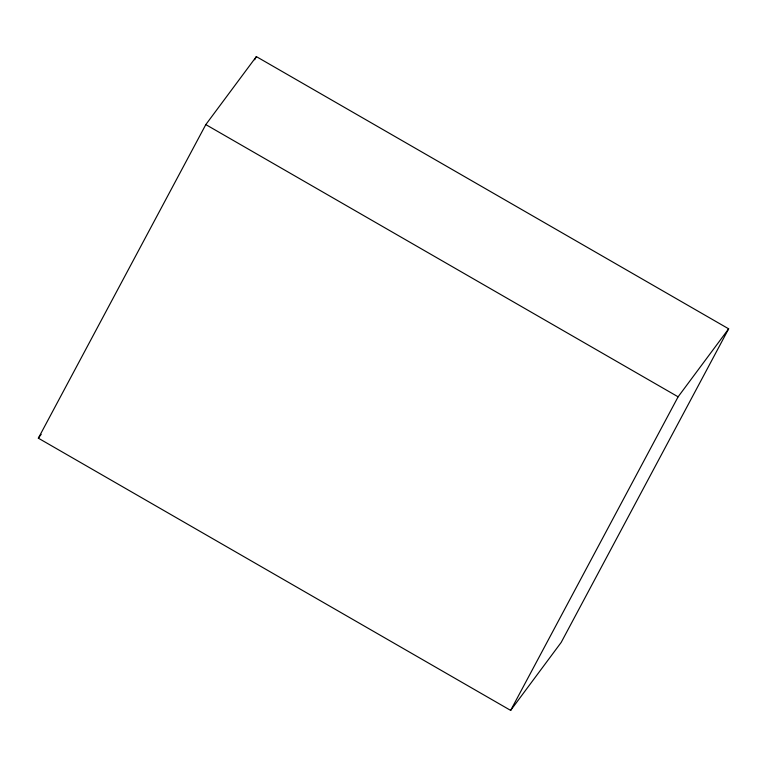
<?xml version="1.0" encoding="UTF-8"?>
<svg xmlns="http://www.w3.org/2000/svg" width="767" height="767" viewBox="0 0 767 767"><rect width="100%" height="100%" fill="white"/><g stroke="black" fill="none" stroke-linecap="round" stroke-linejoin="round"><path stroke-width="1.15" d="M38.35 438.178L205.815 124.59L256.351 56.605L728.65 328.822L561.185 642.41L510.649 710.395L38.35 438.178L41.197 434.343M254.663 59.768L256.351 56.605M510.649 710.395L678.114 396.817L728.65 328.822M205.815 124.59L678.114 396.817"/></g></svg>
